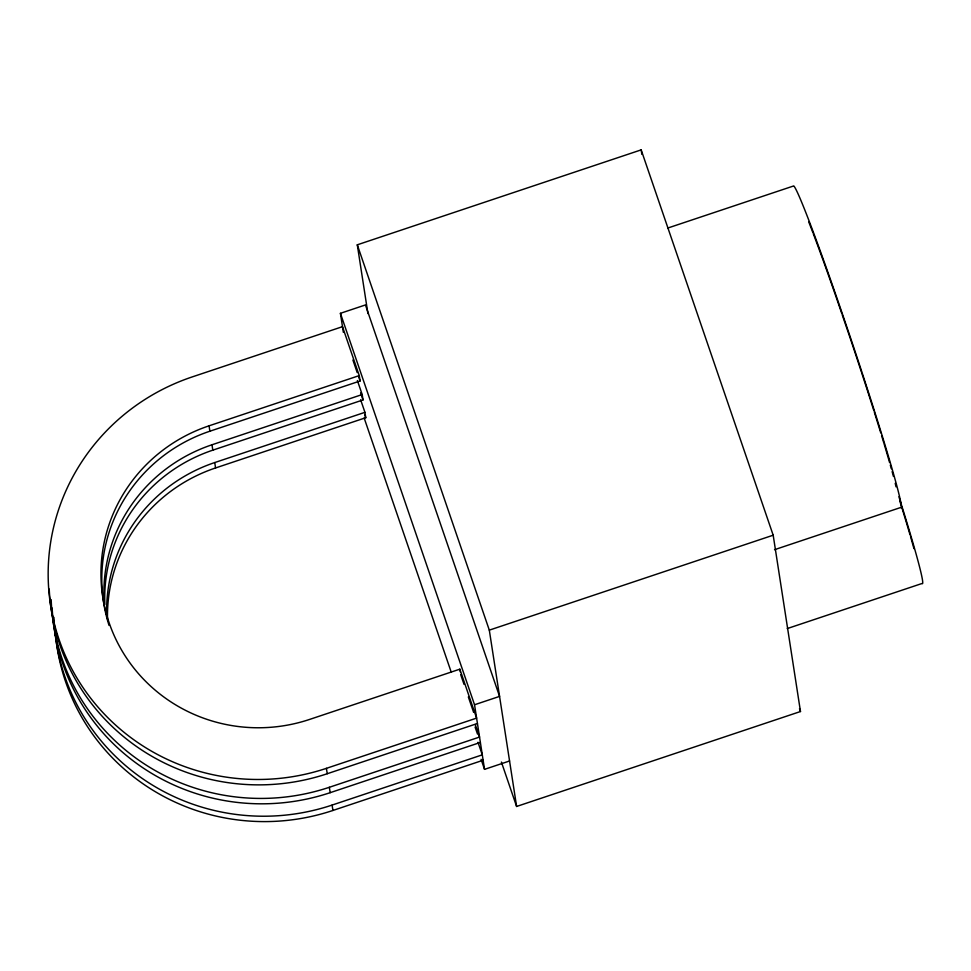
<?xml version="1.0" encoding="UTF-8"?>
<svg xmlns="http://www.w3.org/2000/svg" width="971" height="971" viewBox="0 0 971 971"><rect width="100%" height="100%" fill="white"/><g stroke="black" fill="none" stroke-linecap="round" stroke-linejoin="round"><path stroke-width="1.46" d="M367.924 313.548L357.292 244.813L641.163 149.874L773.183 535.203L800.48 711.525L516.608 806.464L501.4 762.053M343.37 332.398L340.42 313.317L365.448 304.943L499.567 696.389L474.54 704.764L484.541 769.348L509.569 760.985M667.684 228.076L793.744 185.922A169.731 6.02 71.5 0 1 855.924 354.014A169.731 6.02 71.5 0 1 900.578 507.542L774.518 549.695M209.056 425.82L359.246 375.595L342.484 326.669L192.282 376.894A211.302 206.762 -8.8 0 0 59.085 639.586A211.302 206.762 -8.8 0 0 326.402 768.34L476.603 718.115L459.841 669.177L309.64 719.414A158.479 155.069 -8.8 0 1 109.153 622.848A158.479 155.069 -8.8 0 1 209.056 425.82L209.882 431.209A158.479 155.069 -8.8 0 0 109.043 625.397M209.882 431.209L360.083 380.984L359.246 375.595M104.031 599.119A158.479 155.069 -8.8 0 1 211.981 444.779L362.183 394.542L357.389 380.559M104.856 604.496A158.479 155.069 -8.8 0 1 212.819 450.156L363.008 399.931L362.183 394.542M106.725 615.408A158.479 155.069 -8.8 0 1 214.737 462.56L364.938 412.335L360.629 399.749M107.514 619.292A158.479 155.069 -8.8 0 1 215.574 467.949L365.764 417.712L364.938 412.335M516.608 806.464L489.311 630.143L773.183 535.203M49.218 589.057A211.302 206.762 -8.8 0 0 327.239 773.729L477.441 723.492M787.238 628.577L922.001 583.498A168.056 5.96 71.5 0 0 898.915 496.751M51.196 599.641A211.302 206.762 -8.8 0 0 329.339 787.287L479.54 737.062L475.232 724.475M52.155 608.004A211.302 206.762 -8.8 0 0 330.176 792.676L480.366 742.439M53.951 617.422A211.302 206.762 -8.8 0 0 332.094 805.08L482.296 754.843L477.975 742.269M55.068 628.771A211.302 206.762 -8.8 0 0 332.932 810.457L483.121 760.232M841.76 313.463L835.813 296.119A158.079 5.608 71.5 0 0 823.954 262.595M842.209 314.798L848.921 334.364A158.079 5.608 71.5 0 1 861.447 372.099M799.497 708.66L800.48 711.525M357.292 244.813L489.311 630.143M340.42 313.317L474.54 704.764M352.898 360.01L357.207 372.585M358.639 376.784L360.083 380.984M460.667 674.566L464.029 684.349M468.338 696.935L473.605 712.313M360.617 392.939L363.008 399.931M475.098 727.061L477.501 734.052M364.805 414.92L365.764 417.712M364.174 418.052L451.127 671.847M481.094 759.31L484.541 769.348M641.163 149.874L641.855 154.353M459.841 669.177L460.254 671.871M326.402 768.34L327.239 773.729M329.339 787.287L330.176 792.676M332.094 805.08L332.932 810.457M211.981 444.779L212.819 450.156M214.737 462.56L215.574 467.949M808.782 222.019A158.079 5.608 71.5 0 1 812.776 232.336M813.225 233.538A158.079 5.608 71.5 0 1 823.493 261.32M861.896 373.459A158.079 5.608 71.5 0 1 873.876 410.733M874.349 412.262A158.079 5.608 71.5 0 1 880.758 432.86M881.607 435.639A158.079 5.608 71.5 0 1 883.634 442.351M884.035 443.638A158.079 5.608 71.5 0 1 889.57 462.499M890.31 465.085A158.079 5.608 71.5 0 1 891.342 468.775M892.131 471.627A158.079 5.608 71.5 0 1 893.429 476.397M895.213 483.34A158.079 5.608 71.5 0 1 896.039 486.823M899.826 501.048A158.079 5.608 71.5 0 1 901.064 505.029M901.537 506.583A158.079 5.608 71.5 0 1 910.07 534.972M910.543 536.599A158.079 5.608 71.5 0 1 913.942 548.615"/></g></svg>
